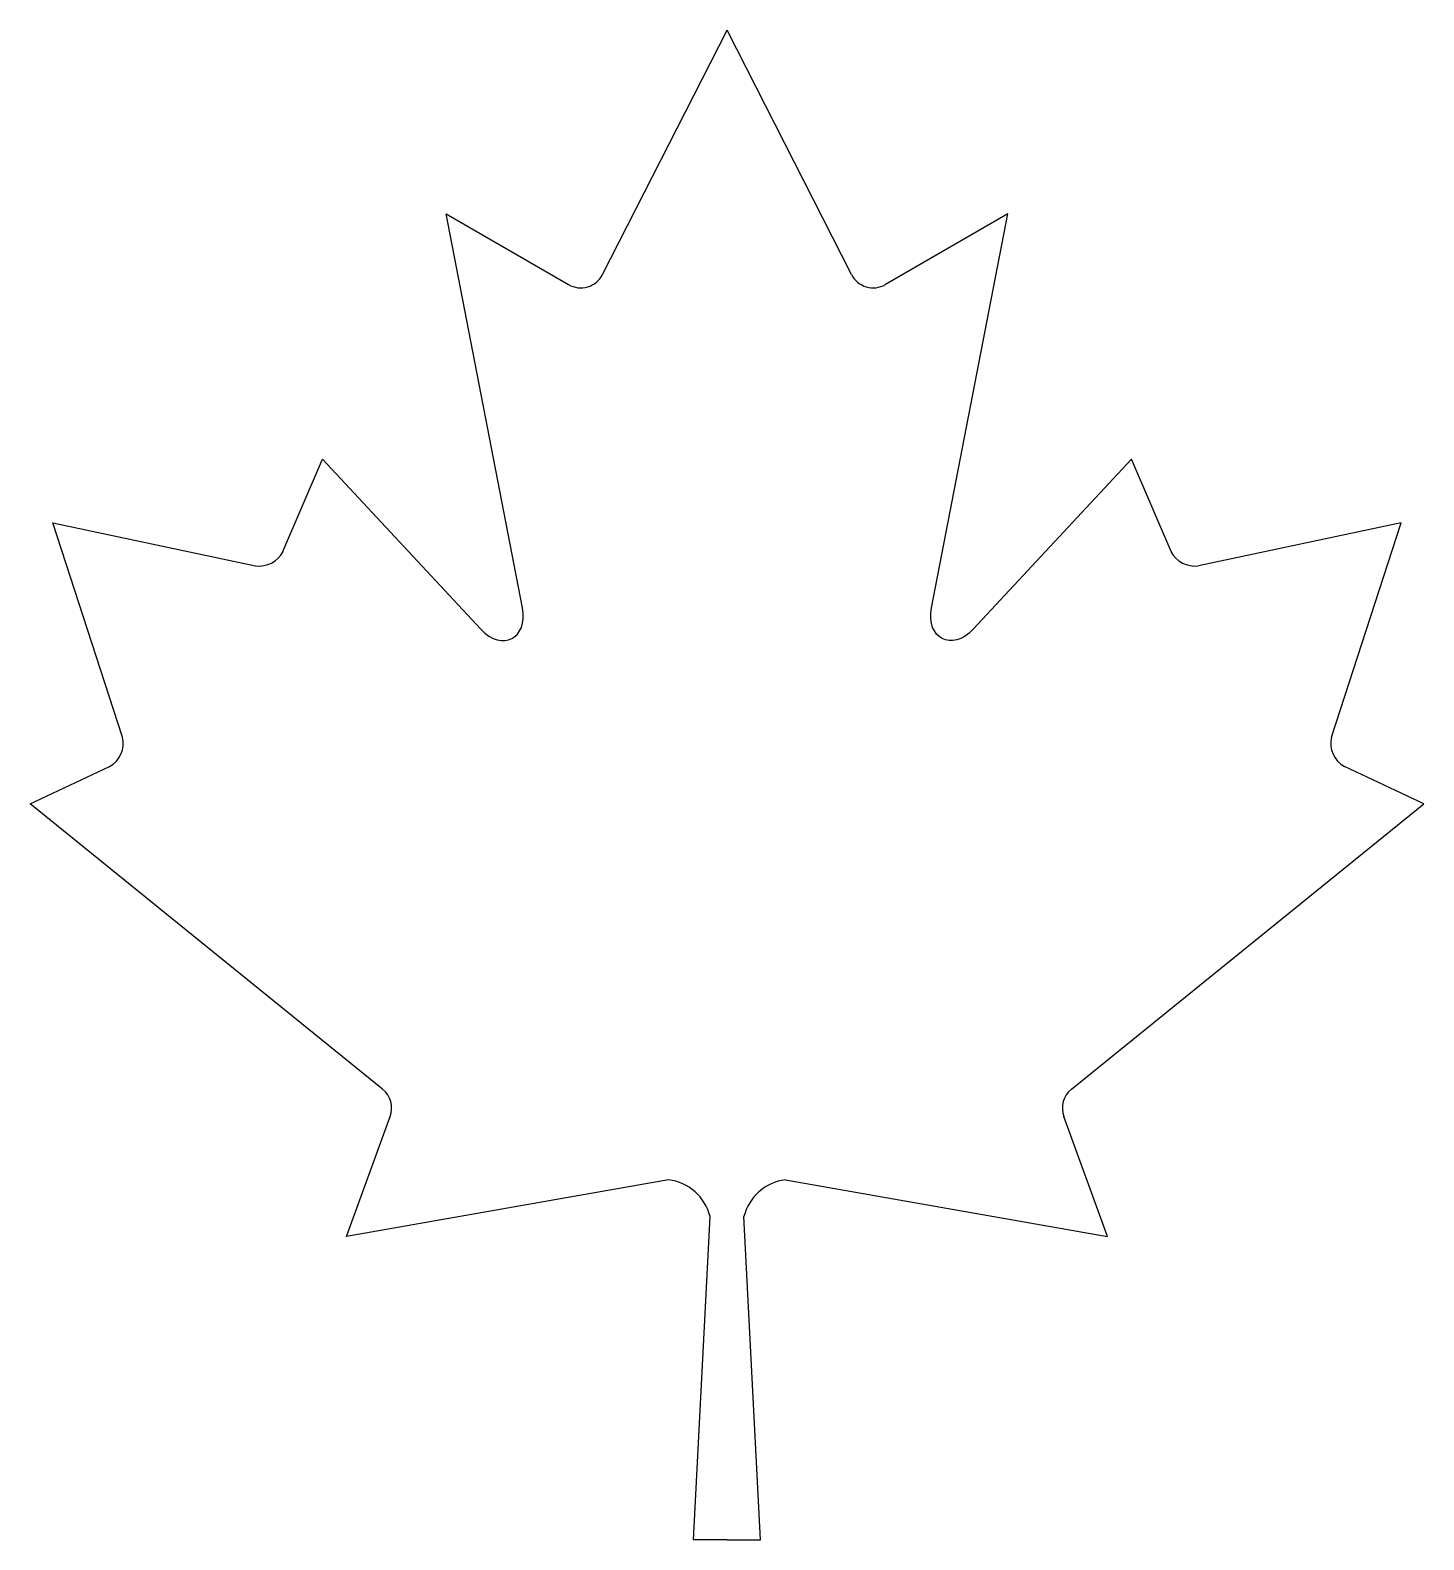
# Model space of a CAD drawing. Header units: millimetres. Extents: x -97 to 97, y 19 to 229.
import ezdxf

# ---------------------------------------------------------------- set-up
doc = ezdxf.new("R2010")
doc.units = ezdxf.units.MM

msp = doc.modelspace()

# ---------------------------------------------------------------- linework, layer by layer
for p, q in [((-17.3, 195.2), (0, 229.18)), ((17.3, 195.2), (0, 229.18)), ((-28.45, 148.85), (-39.05, 203.65)), ((-39.05, 203.65), (-22.02, 193.8)), ((39.05, 203.65), (22.02, 193.8)), ((28.45, 148.85), (39.05, 203.65)), ((-61.73, 156.68), (-56.25, 169.53)), ((-56.25, 169.53), (-34.23, 145.88)), ((56.25, 169.53), (34.23, 145.88)), ((61.73, 156.68), (56.25, 169.53)), ((-84.05, 130.88), (-93.75, 160.68)), ((-93.75, 160.68), (-65.53, 154.7)), ((93.75, 160.68), (65.53, 154.7)), ((84.05, 130.88), (93.75, 160.68)), ((-96.88, 121.62), (-85.83, 126.78)), ((96.88, 121.62), (85.83, 126.78)), ((-47.88, 81.92), (-96.88, 121.62)), ((47.88, 81.92), (96.88, 121.62)), ((-52.88, 61.45), (-46.83, 78.12)), ((52.88, 61.45), (46.83, 78.12)), ((-8.12, 69.33), (-52.88, 61.45)), ((8.12, 69.33), (52.88, 61.45)), ((-4.67, 19.27), (-2.35, 64.22)), ((4.67, 19.27), (2.35, 64.22)), ((0, 19.27), (-4.67, 19.27)), ((0, 19.27), (4.67, 19.27))]:
    msp.add_line(p, q)
for centre, radius, start, end in [((-20.33, 196.74), 3.39, -120.052, -26.9393), ((20.33, 196.74), 3.39, 206.9393, 300.052), ((-65.02, 158.38), 3.71, -97.7912, -27.2837), ((65.02, 158.38), 3.71, 207.2837, 277.7912), ((-87.65, 130), 3.7, -60.5271, 13.7089), ((87.65, 130), 3.7, 166.2911, 240.5271), ((-50.02, 79.29), 3.4, -19.9417, 50.8343), ((50.02, 79.29), 3.4, 129.1657, 199.9417), ((-8.93, 62.6), 6.77, 13.8988, 83.2047), ((8.93, 62.6), 6.77, 96.7953, 166.1012)]:
    msp.add_arc(centre, radius, start, end)
for points in [[(-34.23, 145.88), (-31.27, 142.71), (-27.63, 144.6), (-28.45, 148.85)], [(34.23, 145.88), (31.27, 142.71), (27.63, 144.6), (28.45, 148.85)]]:
    msp.add_open_spline(points, degree=3)

doc.saveas('drawing.dxf')
